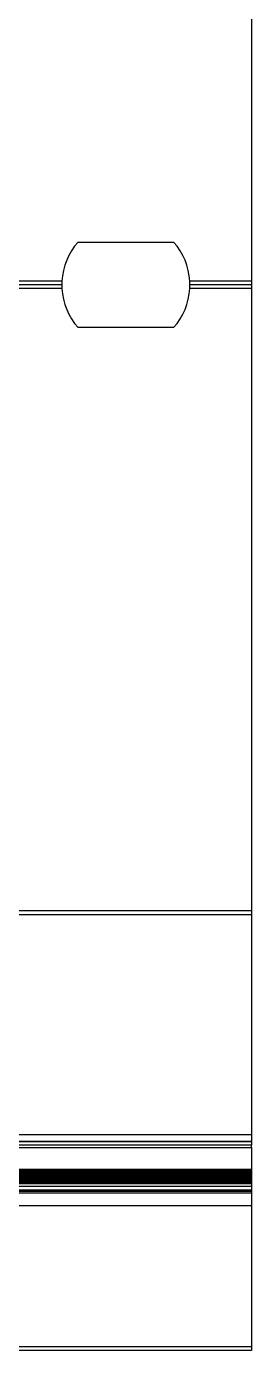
# Model space of a CAD drawing. Header units: millimetres. Extents: x 1359 to 3577, y 1333 to 3557.
# Drawn here: x 2688.7 to 2706.6, y 3183.1 to 3288.5 of the extents above; entities that cross this region are included whole.
import ezdxf

# ---------------------------------------------------------------- set-up
doc = ezdxf.new("R2010")
doc.units = ezdxf.units.MM

# ---------------------------------------------------------------- blocks, each defined once
blk = doc.blocks.new('6ES7590-1AB60-0AA0')
for p, q in [((4304.23, 2975.8), (4304.23, 2930.56)), ((4290.43, 2933.66), (4298.03, 2933.66)), ((4289.14, 2930.56), (4239.23, 2930.56)), ((4304.23, 2930.56), (4299.32, 2930.56)), ((4304.23, 2930.56), (4304.23, 2930.26)), ((4289.13, 2930.26), (4239.23, 2930.26)), ((4289.14, 2929.96), (4239.23, 2929.96)), ((4304.23, 2929.96), (4299.32, 2929.96)), ((4304.23, 2930.26), (4299.33, 2930.26)), ((4304.23, 2930.26), (4304.23, 2929.96)), ((4304.23, 2929.96), (4304.23, 2880.41)), ((4298.03, 2926.86), (4290.43, 2926.86)), ((4304.23, 2880.41), (4144.23, 2880.41)), ((4304.23, 2880.11), (4144.23, 2880.11)), ((4304.23, 2880.41), (4304.23, 2880.11)), ((4304.23, 2880.11), (4304.23, 2862.58)), ((4304.23, 2862.58), (4144.23, 2862.58)), ((4144.23, 2862.08), (4304.23, 2862.08)), ((4304.23, 2862.03), (4144.23, 2862.03)), ((4304.23, 2862.58), (4304.23, 2862.08)), ((4304.23, 2862.08), (4304.23, 2862.03)), ((4304.23, 2862.03), (4304.23, 2861.76)), ((4304.23, 2861.76), (4144.23, 2861.76)), ((4144.23, 2861.58), (4304.23, 2861.58)), ((4304.23, 2861.58), (4304.23, 2861.76)), ((4304.23, 2861.58), (4304.23, 2859.83)), ((4304.23, 2859.83), (4144.23, 2859.83)), ((4304.23, 2859.72), (4144.23, 2859.72)), ((4304.23, 2859.72), (4144.23, 2859.72)), ((4304.23, 2859.69), (4144.23, 2859.69)), ((4304.23, 2859.58), (4144.23, 2859.58)), ((4304.23, 2859.58), (4144.23, 2859.58)), ((4304.23, 2859.54), (4144.23, 2859.54)), ((4304.23, 2859.43), (4144.23, 2859.43)), ((4304.23, 2859.43), (4144.23, 2859.43)), ((4304.23, 2859.4), (4144.23, 2859.4)), ((4304.23, 2859.29), (4144.23, 2859.29)), ((4304.23, 2859.29), (4144.23, 2859.29)), ((4304.23, 2859.26), (4144.23, 2859.26)), ((4304.23, 2859.15), (4144.23, 2859.15)), ((4304.23, 2859.15), (4144.23, 2859.15)), ((4304.23, 2859.11), (4144.23, 2859.11)), ((4304.23, 2859), (4144.23, 2859)), ((4304.23, 2859), (4144.23, 2859)), ((4304.23, 2858.97), (4144.23, 2858.97)), ((4304.23, 2858.86), (4144.23, 2858.86)), ((4304.23, 2858.86), (4144.23, 2858.86)), ((4304.23, 2858.82), (4144.23, 2858.82)), ((4304.23, 2859.83), (4304.23, 2859.72)), ((4304.23, 2859.72), (4304.23, 2859.72)), ((4304.23, 2859.72), (4304.23, 2859.69)), ((4304.23, 2859.69), (4304.23, 2859.58)), ((4304.23, 2859.58), (4304.23, 2859.58)), ((4304.23, 2859.58), (4304.23, 2859.54)), ((4304.23, 2859.54), (4304.23, 2859.43)), ((4304.23, 2859.43), (4304.23, 2859.43)), ((4304.23, 2859.43), (4304.23, 2859.4)), ((4304.23, 2859.4), (4304.23, 2859.29)), ((4304.23, 2859.29), (4304.23, 2859.29)), ((4304.23, 2859.29), (4304.23, 2859.26)), ((4304.23, 2859.26), (4304.23, 2859.15)), ((4304.23, 2859.15), (4304.23, 2859.15)), ((4304.23, 2859.15), (4304.23, 2859.11)), ((4304.23, 2859.11), (4304.23, 2859)), ((4304.23, 2859), (4304.23, 2859)), ((4304.23, 2859), (4304.23, 2858.97)), ((4304.23, 2858.97), (4304.23, 2858.86)), ((4304.23, 2858.86), (4304.23, 2858.86)), ((4304.23, 2858.86), (4304.23, 2858.82)), ((4304.23, 2858.82), (4304.23, 2858.72)), ((4304.23, 2858.72), (4144.23, 2858.72)), ((4304.23, 2858.72), (4144.23, 2858.72)), ((4304.23, 2858.68), (4144.23, 2858.68)), ((4304.23, 2858.46), (4144.23, 2858.46)), ((4304.23, 2858.18), (4144.23, 2858.18)), ((4304.23, 2858.07), (4144.23, 2858.07)), ((4304.23, 2857.94), (4144.23, 2857.94)), ((4304.23, 2858.72), (4304.23, 2858.72)), ((4304.23, 2858.72), (4304.23, 2858.68)), ((4304.23, 2858.68), (4304.23, 2858.46)), ((4304.23, 2858.46), (4304.23, 2858.18)), ((4304.23, 2858.18), (4304.23, 2858.07)), ((4304.23, 2858.07), (4304.23, 2857.94)), ((4304.23, 2857.94), (4304.23, 2856.94)), ((4304.23, 2856.94), (4144.23, 2856.94)), ((4304.23, 2856.94), (4304.23, 2845.71)), ((4304.23, 2845.71), (4144.23, 2845.71)), ((4304.23, 2845.41), (4144.23, 2845.41)), ((4304.23, 2845.71), (4304.23, 2845.41))]:
    blk.add_line(p, q)
for start, end in [(138.1897, 176.6277), (3.3723, 41.8103), (183.3723, 221.8103), (318.1897, 356.6277)]:
    blk.add_arc((4294.23, 2930.26), 5.1, start, end)
for major_axis, start_param, end_param in [((-5.1, 0.15), 6.254358, 6.313216), ((-0.09, 5.1), 4.695641, 4.754498), ((5.1, 0.15), 3.111697, 3.170555), ((-5.1, 0.15), 3.112596, 3.171454)]:
    blk.add_ellipse((4294.23, 2930.26), major_axis=major_axis, ratio=1, start_param=start_param, end_param=end_param)

msp = doc.modelspace()

# ---------------------------------------------------------------- block references
msp.add_blockref('6ES7590-1AB60-0AA0', (-1597.659, 337.669))

doc.saveas('drawing.dxf')
